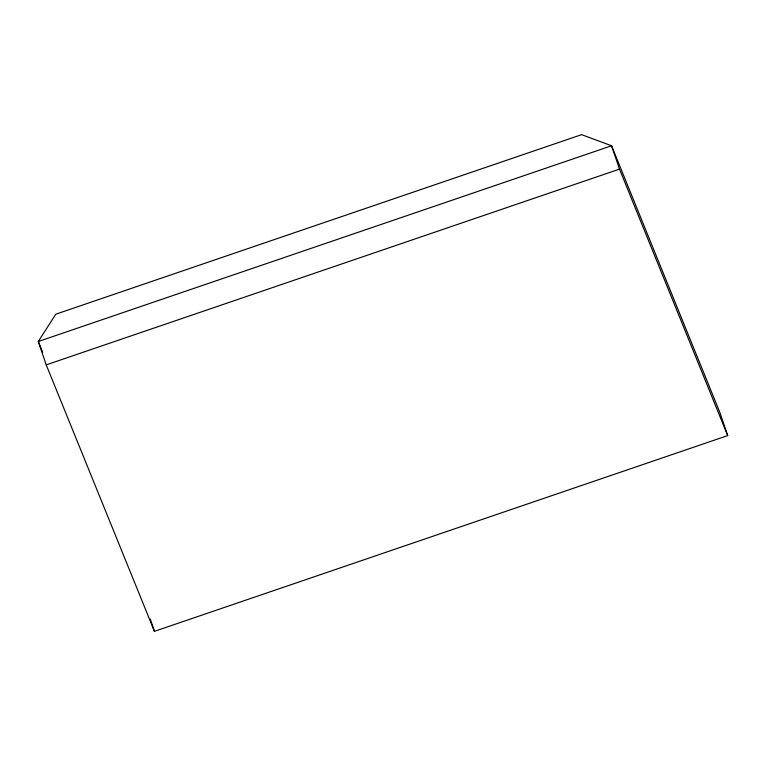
<?xml version="1.0" encoding="UTF-8"?>
<svg xmlns="http://www.w3.org/2000/svg" width="766" height="766" viewBox="0 0 766 766"><rect width="100%" height="100%" fill="white"/><g stroke="black" fill="none" stroke-linecap="round" stroke-linejoin="round"><path stroke-width="1.15" d="M46.228 364.865L619.493 169.123L727.7 435.595L154.435 631.337L46.228 364.865L38.3 341.512L55.784 314.204L581.605 134.663L611.565 145.76L719.772 412.232L727.7 435.595M42.685 352.303L38.3 341.512L611.565 145.76L619.493 169.123M150.28 619.11L154.435 631.337"/></g></svg>
